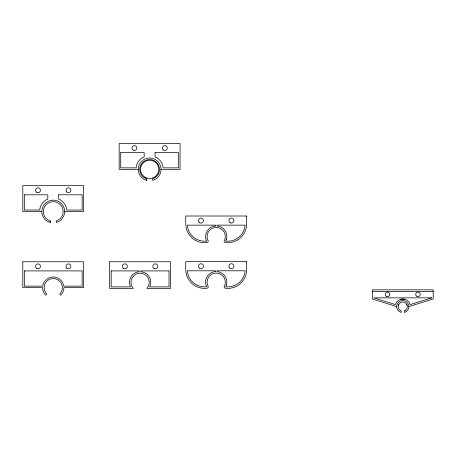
<?xml version="1.0" encoding="UTF-8"?>
<svg xmlns="http://www.w3.org/2000/svg" width="456" height="456" viewBox="0 0 456 456"><rect width="100%" height="100%" fill="white"/><g stroke="black" fill="none" stroke-linecap="round" stroke-linejoin="round"><path stroke-width="0.68" d="M50.194 222.545L50.194 220.909L48.29 220.123A9.889 9.889 0 0 1 45.663 205.2A9.889 9.889 0 0 1 60.813 205.2A9.889 9.889 0 0 1 58.186 220.123L56.282 220.909L56.282 222.545L58.944 221.439A11.411 11.411 0 0 0 61.982 204.22A11.411 11.411 0 0 0 44.494 204.22A11.411 11.411 0 0 0 47.532 221.439L50.194 222.545L50.194 220.909M146.575 180.376L146.575 178.741L144.672 177.954A9.889 9.889 0 0 1 142.038 163.031A9.889 9.889 0 0 1 157.195 163.031A9.889 9.889 0 0 1 154.567 177.954L152.663 178.741L152.663 180.376L155.325 179.271A11.411 11.411 0 0 0 158.363 162.051A11.411 11.411 0 0 0 140.875 162.051A11.411 11.411 0 0 0 143.914 179.271L146.575 180.376L146.575 178.741M408.861 306.586L433.2 298.976L433.2 289.845L372.324 289.845L372.324 298.976L396.663 306.586M398.35 305.4L398.806 304.3M400.784 299.21L404.74 299.21M138.202 169.387L119.181 169.387L119.181 143.515L180.057 143.515L180.057 169.387L161.031 169.387M41.821 211.555L22.8 211.555L22.8 185.683L83.676 185.683L83.676 211.555L64.649 211.555M372.324 291.367L433.2 291.367M406.718 304.3L407.174 305.4M22.8 261.778L22.8 287.65L42.585 287.65A10.653 10.653 0 0 0 45.703 295.186L46.78 294.109A9.131 9.131 0 0 1 46.78 281.192A9.131 9.131 0 0 1 59.696 281.192A9.131 9.131 0 0 1 59.696 294.109L60.773 295.186A10.653 10.653 0 0 0 63.891 287.65L83.676 287.65L83.676 261.778L22.8 261.778M24.322 270.91L24.322 286.129L42.784 286.129L42.949 284.892A10.653 10.653 0 0 1 63.526 284.892L63.692 286.129L82.154 286.129L82.154 270.91L24.322 270.91M24.322 194.815L24.322 210.034L39.74 210.034L40.008 208.01A13.697 13.697 0 0 1 46.387 199.694L47.789 199.118L47.789 194.815L24.322 194.815M58.687 194.815L58.687 199.118L60.084 199.694A13.697 13.697 0 0 1 66.468 208.01L66.736 210.034L82.154 210.034L82.154 194.815L58.687 194.815M109.674 261.778L109.674 288.414L133.369 288.414L132.2 286.892A9.131 9.131 0 0 1 137.746 273.503L140.112 273.195L142.471 273.503A9.131 9.131 0 0 1 148.018 286.892L146.849 288.414L170.55 288.414L170.55 261.778L109.674 261.778M111.196 270.91L111.196 286.892L130.57 286.892L129.817 285.08A10.653 10.653 0 0 1 137.353 272.032L139.348 271.77L139.348 270.91L111.196 270.91M120.703 152.646L120.703 167.865L136.122 167.865L136.39 165.841A13.697 13.697 0 0 1 142.768 157.525L144.17 156.944L144.17 152.646L120.703 152.646M155.069 152.646L155.069 156.944L156.465 157.525A13.697 13.697 0 0 1 162.849 165.841L163.117 167.865L178.535 167.865L178.535 152.646L155.069 152.646M169.028 270.91L169.028 286.892L149.648 286.892L150.4 285.08A10.653 10.653 0 0 0 142.865 272.032L140.87 271.77L140.87 270.91L169.028 270.91M246.639 216.013C246.565 221.548 247.38 227.481 244.553 232.537A18.992 18.992 0 0 1 228.108 242.757L225.292 242.563A1.75 1.75 0 0 1 224.204 241.503L224.113 241.121A9.131 9.131 0 0 0 218.566 227.738L216.201 227.424L213.841 227.738A9.131 9.131 0 0 0 208.295 241.121A1.75 1.75 0 0 1 206.733 242.643L204.299 242.757A18.992 18.992 0 0 1 187.855 232.537C185.028 227.481 185.843 221.548 185.769 216.013L246.639 216.013M246.639 261.67C246.565 267.205 247.38 273.138 244.553 278.194A18.992 18.992 0 0 1 228.108 288.414L225.292 288.22A1.75 1.75 0 0 1 224.204 287.16L224.113 286.778A9.131 9.131 0 0 0 218.566 273.395L216.201 273.081L213.841 273.395A9.131 9.131 0 0 0 208.295 286.778A1.75 1.75 0 0 1 206.733 288.3L204.299 288.414A18.992 18.992 0 0 1 187.855 278.194C185.028 273.138 185.843 267.205 185.769 261.67L246.639 261.67M226.495 239.314L225.743 241.121A17.465 17.465 0 0 0 245.117 225.144L216.965 225.144L216.965 226.005L218.96 226.267A10.653 10.653 0 0 1 226.495 239.314M226.495 284.971L225.743 286.778A17.465 17.465 0 0 0 245.117 270.801L216.965 270.801L216.965 271.662L218.96 271.924A10.653 10.653 0 0 1 226.495 284.971M405.048 310.536L404.284 310.855L404.341 312.48A6.099 6.099 0 0 0 407.761 303.086A6.099 6.099 0 0 0 397.763 303.086A6.099 6.099 0 0 0 401.183 312.48L401.24 310.855L400.482 310.536A4.566 4.566 0 0 1 399.262 303.65A4.566 4.566 0 0 1 406.262 303.65A4.566 4.566 0 0 1 405.048 310.536M431.678 297.853L410.138 304.608A7.638 7.638 0 0 0 395.392 304.591L373.846 297.853L431.678 297.853M215.443 226.005L213.448 226.267A10.653 10.653 0 0 0 205.912 239.314L206.665 241.121A17.465 17.465 0 0 1 187.291 225.144L215.443 225.144L215.443 226.005M215.443 271.662L213.448 271.924A10.653 10.653 0 0 0 205.912 284.971L206.665 286.778A17.465 17.465 0 0 1 187.291 270.801L215.443 270.801L215.443 271.662M229.647 268.008A2.514 2.514 0 0 0 233.848 266.885A2.514 2.514 0 0 0 230.77 263.807A2.514 2.514 0 0 0 229.647 268.008M199.209 268.008A2.514 2.514 0 0 0 203.41 266.885A2.514 2.514 0 0 0 200.332 263.807A2.514 2.514 0 0 0 199.209 268.008M145.054 177.298A9.131 9.131 0 0 0 158.751 169.387A9.131 9.131 0 0 0 145.054 161.481A9.131 9.131 0 0 0 145.054 177.298M133.18 150.189A2.434 2.434 0 0 0 136.834 148.08A2.434 2.434 0 0 0 133.18 145.971A2.434 2.434 0 0 0 133.18 150.189M163.117 149.802A2.434 2.434 0 0 0 167.192 148.713A2.434 2.434 0 0 0 164.206 145.732A2.434 2.434 0 0 0 163.117 149.802M36.799 192.358A2.434 2.434 0 0 0 40.453 190.249A2.434 2.434 0 0 0 36.799 188.14A2.434 2.434 0 0 0 36.799 192.358M66.736 191.97A2.434 2.434 0 0 0 70.811 190.882A2.434 2.434 0 0 0 67.824 187.9A2.434 2.434 0 0 0 66.736 191.97M36.799 268.453A2.434 2.434 0 0 0 40.453 266.344A2.434 2.434 0 0 0 36.799 264.235A2.434 2.434 0 0 0 36.799 268.453M66.736 268.065A2.434 2.434 0 0 0 70.811 266.977A2.434 2.434 0 0 0 67.824 263.995A2.434 2.434 0 0 0 66.736 268.065M386.403 296.389A2.28 2.28 0 0 0 389.829 294.411A2.28 2.28 0 0 0 386.403 292.433A2.28 2.28 0 0 0 386.403 296.389M416.368 296.024A2.28 2.28 0 0 0 420.187 294.998A2.28 2.28 0 0 0 417.388 292.205A2.28 2.28 0 0 0 416.368 296.024M123.633 268.521A2.514 2.514 0 0 0 127.401 266.344A2.514 2.514 0 0 0 123.633 264.172A2.514 2.514 0 0 0 123.633 268.521M154.071 268.521A2.514 2.514 0 0 0 157.839 266.344A2.514 2.514 0 0 0 154.071 264.172A2.514 2.514 0 0 0 154.071 268.521M230.166 222.75A2.514 2.514 0 0 0 233.934 220.579A2.514 2.514 0 0 0 230.166 218.401A2.514 2.514 0 0 0 230.166 222.75M199.728 222.75A2.514 2.514 0 0 0 203.496 220.579A2.514 2.514 0 0 0 199.728 218.401A2.514 2.514 0 0 0 199.728 222.75"/></g></svg>
